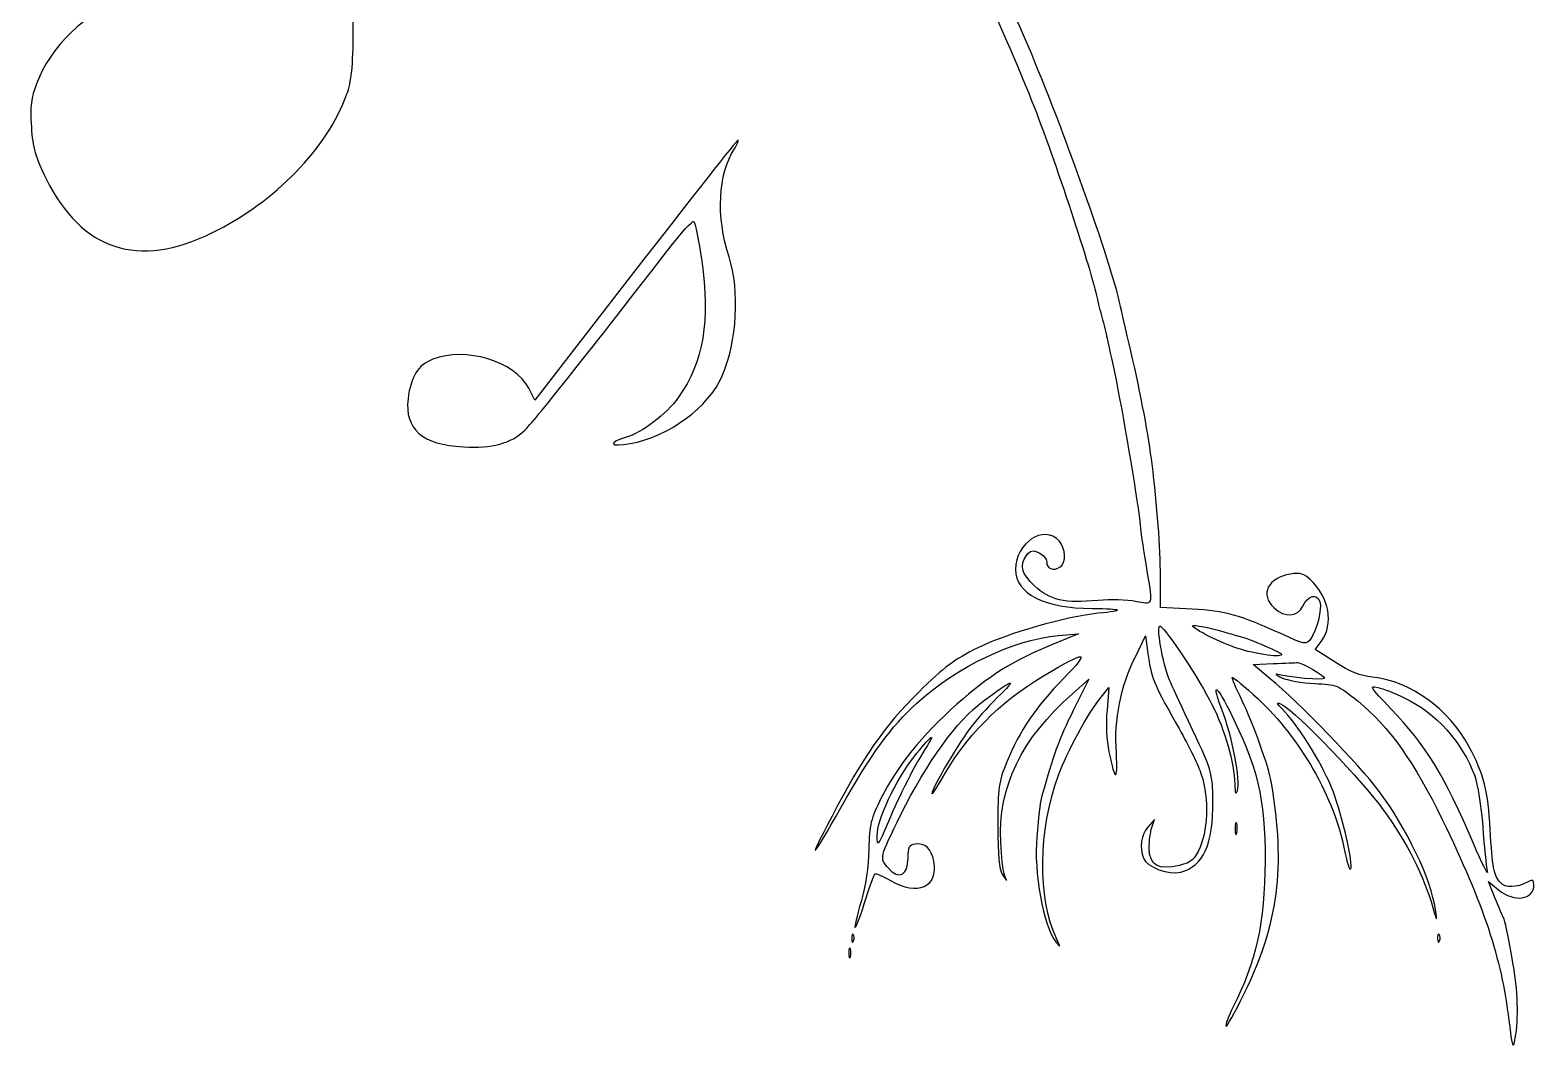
# Model space of a CAD drawing. Extents: x -605 to 778, y -197 to 423.
# Drawn here: x 598 to 762.8, y -151.5 to -39.8 of the extents above; entities that cross this region are included whole.
import ezdxf

# ---------------------------------------------------------------- set-up
doc = ezdxf.new("R2010")
doc.units = 0
doc.layers.add('Layer_1', color=7, linetype='CONTINUOUS')

msp = doc.modelspace()

# ---------------------------------------------------------------- linework, layer by layer
at = {"layer": 'Layer_1', "color": 7}
for points in [[(664.36198, -66.005509), (653.284758, -80.328287), (652.61448, -79.023009)], [(664.36198, -66.005509), (664.36198, -66.005509)], [(725.286702, -103.223565), (721.82948, -103.047176), (721.82948, -99.625232)], [(710.646425, -106.116343), (712.833647, -105.939954), (710.011425, -107.10412)], [(719.077814, -108.444676), (720.206702, -106.15162), (720.453647, -108.091898)], [(728.885036, -105.728287), (728.885036, -105.728287)], [(740.985314, -109.044398), (738.798091, -107.633287), (739.468369, -106.716065)], [(733.859202, -110.843565), (731.98948, -109.291343), (734.21198, -109.185509)], [(712.198647, -112.50162), (713.997814, -110.91412), (712.269202, -114.336065)], [(715.338369, -112.854398), (716.185036, -111.796065), (715.973369, -114.265509)], [(748.534758, -112.924954), (748.534758, -112.924954)], [(696.288369, -118.146065), (696.288369, -118.146065)], [(720.87698, -127.141898), (721.159202, -126.259954), (720.453647, -127.10662)], [(730.013925, -127.318287), (730.013925, -127.318287)], [(704.472814, -132.257176), (704.966702, -132.962732), (704.719758, -132.257176)], [(758.518369, -134.938287), (757.777536, -133.068565), (758.871147, -133.985787)], [(687.998091, -139.348009), (687.998091, -139.348009)], [(752.203647, -139.348009), (752.203647, -139.348009)], [(687.680591, -140.900232), (687.680591, -140.900232)]]:
    msp.add_lwpolyline(points, dxfattribs=at)
for points in [[(707.365591, -41.593287), (702.955869, -31.22162), (694.20698, -14.111898), (689.021147, -5.609954)], [(692.196147, -14.958565), (696.570591, -22.543287), (704.04948, -38.241898), (707.753647, -47.590509)], [(632.682536, -46.77912), (633.635036, -44.203843), (633.599758, -39.758843), (632.61198, -19.897454)], [(609.293369, -35.313843), (603.684202, -38.241898), (600.22698, -41.593287), (598.674758, -45.650232)], [(717.419758, -69.886065), (716.43198, -65.335232), (711.069758, -50.27162), (707.365591, -41.593287)], [(598.674758, -45.650232), (598.075036, -47.237732), (597.969202, -48.084398), (598.110314, -50.377454)], [(617.901147, -61.983843), (624.850869, -58.597176), (630.565869, -52.705787), (632.682536, -46.77912)], [(707.753647, -47.590509), (710.187814, -53.728843), (714.385869, -66.46412), (714.879758, -69.145232)], [(598.110314, -50.377454), (598.251425, -52.741065), (598.533647, -53.623009), (599.733091, -56.092454)], [(675.545036, -51.823843), (675.47448, -51.753287), (670.465036, -58.138565), (664.36198, -66.005509)], [(675.15698, -52.776343), (675.439202, -52.317732), (675.615591, -51.894398), (675.545036, -51.823843)], [(674.557258, -64.629676), (673.110869, -60.219954), (673.357814, -55.528009), (675.15698, -52.776343)], [(599.733091, -56.092454), (603.648925, -63.92412), (609.822536, -65.970232), (617.901147, -61.983843)], [(667.819202, -63.92412), (669.265591, -62.01912), (670.570869, -60.608009), (670.71198, -60.74912)], [(670.71198, -60.74912), (670.853091, -60.890232), (671.241147, -62.830509), (671.558647, -65.053009)], [(652.155869, -83.644398), (653.178925, -82.65662), (658.541147, -75.918565), (667.819202, -63.92412)], [(671.558647, -65.053009), (672.511147, -71.579398), (671.770314, -76.130232), (669.018647, -80.010787)], [(673.816425, -77.647176), (675.439202, -73.872454), (675.756702, -68.36912), (674.557258, -64.629676)], [(714.879758, -69.145232), (714.950314, -69.498009), (715.197258, -70.450509), (715.408925, -71.22662)], [(718.619202, -75.107176), (718.01948, -72.567176), (717.490314, -70.238843), (717.419758, -69.886065)], [(715.408925, -71.22662), (715.620591, -72.002732), (715.867536, -73.025787), (715.973369, -73.519676)], [(715.973369, -73.519676), (716.079202, -74.013565), (716.502536, -75.918565), (716.890591, -77.753009)], [(652.61448, -79.023009), (651.097536, -76.059676), (645.664758, -74.436898), (642.101702, -75.848009)], [(720.912258, -87.313287), (720.55948, -84.349954), (719.677536, -79.658009), (718.619202, -75.107176)], [(642.101702, -75.848009), (640.443647, -76.518287), (639.702814, -77.717732), (639.385314, -80.187176)], [(663.72698, -85.090787), (667.960314, -84.314676), (672.334758, -81.104398), (673.816425, -77.647176)], [(716.890591, -77.753009), (717.666702, -81.421898), (719.183647, -90.523565), (719.571702, -93.628009)], [(639.385314, -80.187176), (638.997258, -83.503287), (640.937536, -85.19662), (645.453091, -85.443565)], [(669.018647, -80.010787), (667.678091, -81.880509), (665.067536, -83.856065), (663.197814, -84.420509)], [(645.453091, -85.443565), (648.592814, -85.619954), (650.674202, -85.055509), (652.155869, -83.644398)], [(663.197814, -84.420509), (661.222258, -85.020232), (661.575036, -85.478843), (663.72698, -85.090787)], [(721.82948, -99.625232), (721.82948, -96.556065), (721.476702, -91.828843), (720.912258, -87.313287)], [(710.71698, -95.744676), (709.058925, -93.910232), (705.95448, -95.956343), (705.95448, -98.884398)], [(719.571702, -93.628009), (719.818647, -95.885787), (719.889202, -96.238565), (720.383091, -99.272454)], [(707.153925, -97.332176), (707.577258, -96.767732), (707.788925, -96.732454), (708.529758, -97.049954)], [(708.529758, -97.049954), (709.023647, -97.296898), (709.376425, -97.720232), (709.376425, -98.073009)], [(710.858091, -98.602176), (711.528369, -98.178843), (711.457814, -96.556065), (710.71698, -95.744676)], [(708.035869, -100.683565), (706.58948, -99.307732), (706.342536, -98.425787), (707.153925, -97.332176)], [(709.376425, -98.073009), (709.305869, -98.778565), (710.117258, -99.096065), (710.858091, -98.602176)], [(705.95448, -98.884398), (705.95448, -101.530232), (709.12948, -103.153009), (714.350591, -103.153009)], [(720.383091, -99.272454), (720.982814, -102.870787), (721.018091, -102.764954), (719.113091, -102.376898)], [(736.081702, -99.378287), (733.57698, -99.80162), (732.695036, -101.600787), (734.282536, -103.082454)], [(738.268925, -100.013287), (737.563369, -99.343009), (737.140036, -99.201898), (736.081702, -99.378287)], [(739.468369, -106.716065), (740.844202, -104.846343), (740.315036, -101.918287), (738.268925, -100.013287)], [(715.020869, -102.271065), (711.35198, -102.623843), (709.658647, -102.235787), (708.035869, -100.683565)], [(737.422258, -102.906065), (737.986702, -101.70662), (738.97448, -101.459676), (739.29198, -102.412176)], [(714.985591, -103.682176), (711.563647, -103.999676), (705.072536, -105.869398), (701.82698, -107.456898)], [(714.350591, -103.153009), (717.737258, -103.153009), (718.01948, -103.399954), (714.985591, -103.682176)], [(719.113091, -102.376898), (718.160591, -102.200509), (716.361425, -102.165232), (715.020869, -102.271065)], [(735.023369, -105.904676), (730.578369, -103.893843), (728.920314, -103.435232), (725.286702, -103.223565)], [(734.282536, -103.082454), (735.446702, -104.176065), (736.857814, -104.105509), (737.422258, -102.906065)], [(739.29198, -102.412176), (739.538925, -103.258843), (738.97448, -105.551898), (738.268925, -106.504398)], [(722.852536, -111.090509), (722.041147, -109.150232), (721.300314, -104.775787), (721.82948, -105.093287)], [(721.82948, -105.093287), (722.535036, -105.51662), (726.168647, -111.055232), (727.473925, -113.665787)], [(725.357258, -105.058009), (725.357258, -104.88162), (727.403369, -105.269676), (728.885036, -105.728287)], [(730.190314, -107.492176), (728.602814, -106.998287), (725.357258, -105.375509), (725.357258, -105.058009)], [(695.124202, -113.524676), (699.60448, -109.503009), (705.778091, -106.539676), (710.646425, -106.116343)], [(710.011425, -107.10412), (705.672258, -108.868009), (702.920591, -110.59662), (699.533925, -113.630509)], [(728.885036, -105.728287), (729.555314, -105.939954), (730.190314, -106.116343), (730.296147, -106.15162)], [(730.296147, -106.15162), (730.931147, -106.222176), (734.917536, -107.880232), (735.093925, -108.162454)], [(738.268925, -106.504398), (737.810314, -107.139398), (737.70448, -107.139398), (735.023369, -105.904676)], [(701.82698, -107.456898), (699.251702, -108.726898), (698.158091, -109.538287), (695.335869, -112.325232)], [(709.023647, -110.526065), (713.89198, -107.668565), (714.20948, -107.703843), (711.210869, -110.808287)], [(716.996425, -118.957454), (716.74948, -115.288565), (717.455036, -111.725509), (719.077814, -108.444676)], [(720.453647, -108.091898), (720.771147, -110.561343), (721.088647, -111.408009), (723.452258, -115.570787)], [(735.093925, -108.162454), (735.376147, -108.585787), (732.30698, -108.197732), (730.190314, -107.492176)], [(734.21198, -109.185509), (735.446702, -109.150232), (736.646147, -109.079676), (736.857814, -109.079676)], [(734.705869, -110.384954), (734.317814, -110.27912), (734.494202, -110.420232), (735.129202, -110.737732)], [(739.821147, -110.808287), (739.821147, -111.055232), (735.764202, -110.702454), (734.705869, -110.384954)], [(736.857814, -109.079676), (737.316425, -109.044398), (739.821147, -110.526065), (739.821147, -110.808287)], [(745.077536, -110.667176), (743.666425, -110.526065), (742.608091, -110.102732), (740.985314, -109.044398)], [(697.805314, -121.956065), (700.380591, -117.26412), (704.190591, -113.383565), (709.023647, -110.526065)], [(702.391425, -113.313009), (705.495869, -110.984676), (706.27198, -110.667176), (704.331702, -112.536898)], [(711.210869, -110.808287), (708.141702, -113.983287), (706.413091, -116.523287), (705.00198, -119.945232)], [(724.898647, -115.500232), (723.946147, -113.45412), (723.028925, -111.478565), (722.852536, -111.090509)], [(728.532258, -114.124398), (727.438647, -111.302176), (727.897258, -111.372732), (729.343647, -114.265509)], [(730.790036, -113.277732), (730.119758, -111.901898), (729.625869, -110.773009), (729.696425, -110.702454)], [(729.696425, -110.702454), (729.76698, -110.631898), (731.03698, -111.690232), (732.518647, -113.066065)], [(745.712536, -123.084954), (743.73698, -120.403843), (736.928369, -113.383565), (733.859202, -110.843565)], [(735.129202, -110.737732), (735.728925, -111.019954), (737.351702, -111.302176), (738.727536, -111.372732)], [(738.727536, -111.372732), (741.126425, -111.478565), (741.267536, -111.513843), (743.525314, -113.348287)], [(747.088369, -114.159676), (744.795314, -111.760787), (744.68948, -111.584398), (745.64198, -111.796065)], [(755.660869, -118.322454), (753.438369, -114.159676), (749.275591, -111.161065), (745.077536, -110.667176)], [(745.64198, -111.796065), (746.241702, -111.937176), (747.54698, -112.431065), (748.534758, -112.924954)], [(695.335869, -112.325232), (691.596425, -116.029398), (689.162258, -119.48662), (685.846147, -125.907176)], [(686.869202, -124.848843), (690.07948, -119.16912), (692.337258, -116.064676), (695.124202, -113.524676)], [(699.533925, -113.630509), (695.723925, -117.017176), (692.93698, -120.474398), (691.243647, -123.896343)], [(693.395591, -125.730787), (696.288369, -119.909954), (699.498647, -115.464954), (702.391425, -113.313009)], [(704.331702, -112.536898), (703.343925, -113.489398), (701.968091, -115.006343), (701.227258, -115.923565)], [(704.331702, -128.764676), (704.014202, -122.732176), (706.58948, -117.405232), (712.198647, -112.50162)], [(710.646425, -121.426898), (711.563647, -118.886898), (713.927258, -114.583009), (715.338369, -112.854398)], [(727.473925, -113.665787), (728.920314, -116.558565), (729.908091, -120.015787), (729.978647, -122.379398)], [(734.000314, -122.273565), (733.718091, -120.544954), (731.954202, -115.641343), (730.790036, -113.277732)], [(732.518647, -113.066065), (737.104758, -117.26412), (740.914758, -123.966898), (742.008369, -129.681898)], [(735.446702, -114.477176), (734.458925, -113.383565), (734.423647, -113.348287), (735.235036, -113.736343)], [(743.525314, -113.348287), (746.841425, -116.064676), (749.734202, -120.086343), (752.697536, -126.259954)], [(748.534758, -112.924954), (752.027258, -114.583009), (754.920036, -117.828565), (756.260591, -121.497454)], [(712.269202, -114.336065), (710.752258, -117.369954), (709.940869, -119.592454), (708.917814, -123.437732)], [(715.973369, -114.265509), (715.832258, -115.747176), (715.902814, -117.58162), (716.185036, -118.85162)], [(730.260869, -123.120232), (730.648925, -122.097176), (729.696425, -117.123009), (728.532258, -114.124398)], [(729.343647, -114.265509), (732.518647, -120.580232), (733.294758, -123.861065), (733.294758, -130.846065)], [(735.235036, -113.736343), (736.716702, -114.512454), (744.125036, -122.203009), (746.241702, -125.20162)], [(740.738369, -123.155509), (739.750591, -120.544954), (737.210591, -116.346898), (735.446702, -114.477176)], [(756.11948, -128.905787), (752.979758, -121.497454), (750.863091, -118.040232), (747.088369, -114.159676)], [(694.877258, -119.345509), (696.570591, -117.228843), (697.311425, -116.558565), (696.288369, -118.146065)], [(701.227258, -115.923565), (699.851425, -117.652176), (696.782258, -122.838009), (696.782258, -123.437732)], [(723.452258, -115.570787), (724.545869, -117.440509), (725.745314, -119.839398), (726.133369, -120.862454)], [(727.579758, -124.24912), (727.579758, -121.215232), (727.438647, -120.827176), (724.898647, -115.500232)], [(696.288369, -118.146065), (695.018369, -120.086343), (693.148647, -123.755232), (692.019758, -126.506898)], [(757.953925, -127.318287), (757.742258, -123.261343), (757.248369, -121.250509), (755.660869, -118.322454)], [(690.785036, -128.05912), (690.785036, -126.295232), (692.760591, -122.061898), (694.877258, -119.345509)], [(705.00198, -119.945232), (704.084758, -122.167732), (704.014202, -122.767454), (704.014202, -126.965509)], [(716.185036, -118.85162), (716.855314, -122.203009), (717.172814, -122.238287), (716.996425, -118.957454)], [(710.434758, -139.312732), (708.353369, -134.832454), (708.423925, -127.494676), (710.646425, -121.426898)], [(726.133369, -120.862454), (727.121147, -123.402454), (727.121147, -127.10662), (726.168647, -129.293843)], [(756.260591, -121.497454), (756.578091, -122.379398), (756.966147, -124.848843), (757.142536, -127.036065)], [(696.782258, -123.437732), (696.782258, -123.61412), (697.240869, -122.943843), (697.805314, -121.956065)], [(708.917814, -123.437732), (708.600314, -124.637176), (708.600314, -124.601898), (708.282814, -128.200232)], [(729.978647, -122.379398), (729.978647, -123.402454), (730.08448, -123.61412), (730.260869, -123.120232)], [(730.966425, -145.415787), (734.776425, -137.689954), (735.552536, -131.55162), (734.000314, -122.273565)], [(742.678647, -131.692732), (742.960869, -131.198843), (741.796702, -125.977732), (740.738369, -123.155509)], [(751.956702, -136.137732), (751.533369, -132.892176), (748.781702, -127.141898), (745.712536, -123.084954)], [(685.846147, -125.907176), (682.988647, -131.339954), (683.553091, -130.775509), (686.869202, -124.848843)], [(691.243647, -123.896343), (690.07948, -126.224676), (689.938369, -126.824398), (689.867814, -129.540787)], [(724.05198, -132.045509), (726.556702, -131.339954), (727.615036, -128.976343), (727.579758, -124.24912)], [(746.241702, -125.20162), (748.958091, -129.01162), (750.651425, -132.363009), (751.67448, -135.926065)], [(692.019758, -126.506898), (690.855591, -129.258565), (690.785036, -129.364398), (690.785036, -128.05912)], [(692.019758, -131.622176), (691.03198, -130.493287), (691.03198, -130.493287), (693.395591, -125.730787)], [(730.190314, -126.683287), (730.08448, -126.47162), (730.013925, -126.718565), (730.013925, -127.318287)], [(730.190314, -127.74162), (730.260869, -127.42412), (730.260869, -126.930232), (730.190314, -126.683287)], [(752.697536, -126.259954), (757.318925, -135.820232), (759.153369, -141.288287), (760.000036, -148.273287)], [(704.014202, -126.965509), (704.014202, -130.175787), (704.155314, -131.763287), (704.472814, -132.257176)], [(708.282814, -128.200232), (707.930036, -132.010232), (708.988369, -137.972176), (710.364202, -139.665509)], [(720.453647, -127.10662), (719.712814, -127.918009), (719.501147, -129.364398), (719.959758, -130.493287)], [(720.594758, -129.434954), (720.594758, -128.658843), (720.735869, -127.635787), (720.87698, -127.141898)], [(730.013925, -127.318287), (730.013925, -127.882732), (730.08448, -128.094398), (730.190314, -127.74162)], [(757.142536, -127.036065), (757.283647, -129.188009), (757.530591, -131.410509), (757.636425, -131.974954)], [(759.082814, -133.174398), (758.34198, -132.363009), (758.200869, -131.586898), (757.953925, -127.318287)], [(689.867814, -129.540787), (689.832536, -131.410509), (689.515036, -133.633009), (689.056425, -135.149954)], [(694.947814, -128.976343), (694.277536, -129.082176), (694.136425, -129.293843), (694.136425, -130.458009)], [(696.993925, -130.881343), (696.711702, -129.434954), (696.041425, -128.799954), (694.947814, -128.976343)], [(704.719758, -132.257176), (704.578647, -131.86912), (704.402258, -130.316898), (704.331702, -128.764676)], [(723.910869, -131.304676), (721.653091, -131.86912), (720.594758, -131.269398), (720.594758, -129.434954)], [(726.168647, -129.293843), (725.533647, -130.704954), (725.251425, -130.951898), (723.910869, -131.304676)], [(742.008369, -129.681898), (742.255314, -130.987176), (742.537536, -131.904398), (742.678647, -131.692732)], [(757.636425, -131.974954), (757.777536, -132.50412), (757.07198, -131.128287), (756.11948, -128.905787)], [(694.136425, -130.458009), (694.136425, -132.433565), (693.148647, -132.962732), (692.019758, -131.622176)], [(692.231425, -132.962732), (695.230036, -134.656065), (697.523091, -133.668287), (696.993925, -130.881343)], [(719.959758, -130.493287), (720.312536, -131.481065), (722.78198, -132.398287), (724.05198, -132.045509)], [(733.294758, -130.846065), (733.25948, -137.58412), (732.30698, -141.888009), (729.76698, -146.862176)], [(689.373925, -135.502732), (689.903091, -133.77412), (690.432258, -132.327732), (690.538091, -132.221898)], [(690.538091, -132.221898), (690.608647, -132.151343), (691.384758, -132.468843), (692.231425, -132.962732)], [(758.871147, -133.985787), (760.599758, -135.396898), (762.751702, -135.079398), (762.751702, -133.421343)], [(762.116702, -133.103843), (760.846702, -133.77412), (759.647258, -133.809398), (759.082814, -133.174398)], [(762.751702, -133.421343), (762.751702, -132.892176), (762.610591, -132.82162), (762.116702, -133.103843)], [(759.400314, -137.019676), (759.329758, -136.913843), (758.941702, -135.961343), (758.518369, -134.938287)], [(689.056425, -135.149954), (687.962814, -138.889398), (688.209758, -139.136343), (689.373925, -135.502732)], [(751.67448, -135.926065), (752.168369, -137.548843), (752.168369, -137.548843), (751.956702, -136.137732)], [(760.458647, -141.958565), (759.894202, -138.783565), (759.576702, -137.337176), (759.400314, -137.019676)], [(688.17448, -138.889398), (688.068647, -138.748287), (687.962814, -138.959954), (687.998091, -139.348009)], [(687.998091, -139.348009), (687.998091, -139.736065), (688.103925, -139.841898), (688.209758, -139.559676)], [(688.209758, -139.559676), (688.315591, -139.312732), (688.280314, -138.995232), (688.17448, -138.889398)], [(710.364202, -139.665509), (710.893369, -140.335787), (710.893369, -140.300509), (710.434758, -139.312732)], [(752.380036, -138.889398), (752.274202, -138.748287), (752.168369, -138.959954), (752.203647, -139.348009)], [(752.203647, -139.348009), (752.203647, -139.736065), (752.30948, -139.841898), (752.415314, -139.559676)], [(752.415314, -139.559676), (752.521147, -139.312732), (752.485869, -138.995232), (752.380036, -138.889398)], [(687.85698, -140.44162), (687.751147, -140.229954), (687.680591, -140.406343), (687.680591, -140.900232)], [(687.680591, -140.900232), (687.680591, -141.39412), (687.751147, -141.570509), (687.85698, -141.323565)], [(687.85698, -141.323565), (687.927536, -141.111898), (687.927536, -140.688565), (687.85698, -140.44162)], [(760.705591, -150.248843), (761.093647, -148.096898), (760.987814, -144.88662), (760.458647, -141.958565)], [(729.026147, -148.908287), (729.096702, -149.01412), (729.978647, -147.42662), (730.966425, -145.415787)], [(729.76698, -146.862176), (729.273091, -147.885232), (728.920314, -148.802454), (729.026147, -148.908287)], [(760.000036, -148.273287), (760.388091, -151.342454), (760.458647, -151.518843), (760.705591, -150.248843)]]:
    msp.add_open_spline(points, degree=3, dxfattribs=at)

doc.saveas('drawing.dxf')
